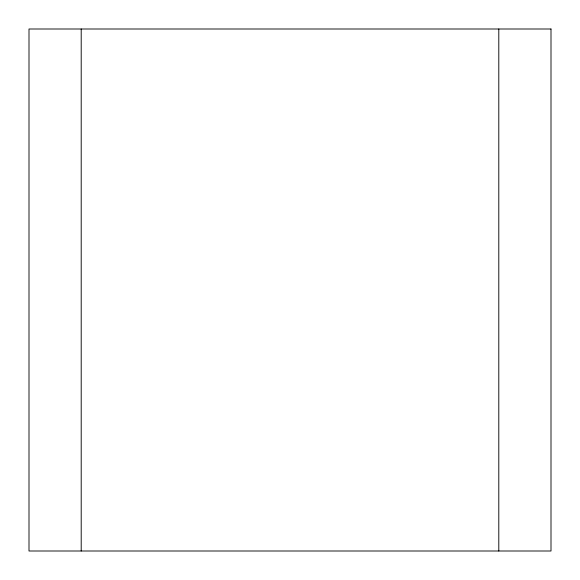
<?xml version="1.0" encoding="UTF-8"?>
<svg xmlns="http://www.w3.org/2000/svg" width="580" height="580" viewBox="0 0 580 580"><rect width="100%" height="100%" fill="white"/><g stroke="black" fill="none" stroke-linecap="round" stroke-linejoin="round"><path stroke-width="0.87" d="M498.8 29L498.8 551M81.2 29L81.2 551M551 29L29 29L29 551L551 551L551 29"/></g></svg>
